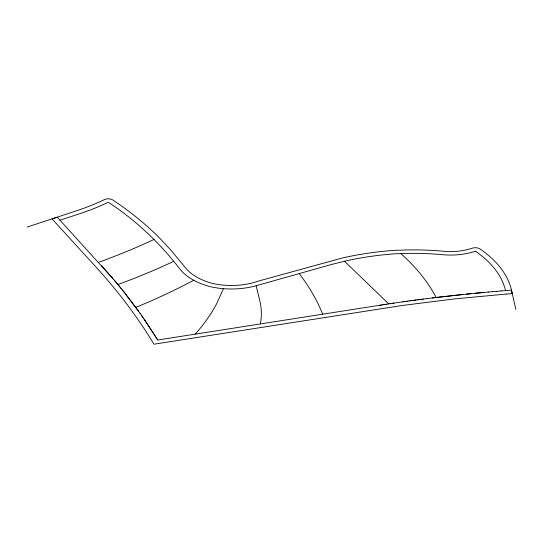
<?xml version="1.0" encoding="UTF-8"?>
<svg xmlns="http://www.w3.org/2000/svg" width="543" height="543" viewBox="0 0 543 543"><rect width="100%" height="100%" fill="white"/><g stroke="black" fill="none" stroke-linecap="round" stroke-linejoin="round"><path stroke-width="0.81" d="M223.451 288.666L216.657 303.734A320.764 185.19 0 0 1 195.202 334.142M27.15 227.055L76.23 210.888A197.978 114.302 0 0 0 104.48 199.593A6.014 3.475 0 0 1 112.869 200A423.988 244.791 0 0 1 159.282 237.712L170.495 249.692L185.638 267.95A54.938 31.718 0 0 0 212.937 283.541A51.619 29.804 0 0 0 258.583 281.03L342.26 258.006A214.275 123.709 0 0 1 393.268 250.418A45.951 26.526 0 0 1 399.614 250.201L400.456 250.167A185.441 107.066 0 0 1 443.651 251.273A43.06 24.863 0 0 0 472.342 248.185A6.014 3.475 0 0 1 479.978 248.945A138.804 80.133 0 0 1 511.479 290.166L515.85 309.395M60.022 220.22L79.21 213.901A203.992 117.777 0 0 0 108.315 202.267C135.96 220.295 160.11 243.271 180.181 269.403A60.952 35.186 0 0 0 210.623 286.752A57.633 33.272 0 0 0 256.16 285.747L330.843 264.665L344.466 261.237A208.261 120.241 0 0 1 394.042 253.859A39.931 23.057 0 0 1 399.811 253.676L400.89 253.629A179.428 103.591 0 0 1 442.681 254.701A49.074 28.331 0 0 0 475.383 251.185A132.791 76.665 0 0 1 505.513 290.62L501.155 290.96M379.652 305.275L380.399 305.152M141.356 315.103L157.742 340.006L379.788 305.254M381.471 304.99L385.184 304.419M380.256 305.18L381.607 304.969M385.102 304.433L385.781 304.324M382.801 304.786L383.399 304.691M386.311 304.25L393.899 303.116M385.706 304.338L386.378 304.236M389.962 303.7L390.56 303.605M392.127 303.374L402.322 301.901M402.268 301.908L405.73 301.419M407.426 301.182L403.944 301.67M407.298 301.202L409.13 300.951M410.651 300.741L412.544 300.483M408.974 300.971L410.841 300.713M414.01 300.286L417.377 299.838M412.334 300.517L415.958 300.028M418.477 299.695L419.861 299.512M417.214 299.858L418.619 299.675M422.257 299.207L423.588 299.03M420.995 299.369L422.345 299.193M419.739 299.532L421.103 299.356M423.52 299.044L427.321 298.562M427.307 298.562L433.626 297.781M432.303 297.944L434.895 297.625M434.794 297.639L471.31 293.634M436.036 297.489L462.779 294.496M466.396 294.123L484.118 292.419M475.071 293.268L488.395 292.039M488.103 292.066L492.671 291.666M492.447 291.686L496.947 291.306M496.804 291.32L501.23 290.96M506.225 294.068L454.511 298.908L402.064 305.512L153.927 344.201C137.141 316.291 117.281 290.288 95.31 266.267L51.985 218.877L57.307 217.254L113.745 279.523M505.601 290.614L511.452 290.159L512.259 293.6L506.32 294.062M388.734 303.883L344.466 261.237M101.663 265.778L112.734 278.335M113.711 279.482L121.428 288.781M114.688 280.636L124.849 293.05M122.304 289.86L138.737 311.424M125.63 294.034L140.182 313.447M139.958 313.121L143.033 317.499M144.126 319.067L156.947 338.71M157.402 339.45L157.742 340.006M256.16 285.747L259.812 300.802A160.755 92.812 0 0 1 260.375 323.94M400.89 253.629A300.883 173.712 0 0 1 436.158 297.476M193.736 280.256A578.811 334.176 0 0 1 135.804 307.392M173.638 261.353A578.811 334.176 0 0 1 117.946 284.532M299.207 273.631A385.618 222.63 0 0 1 322.671 314.193M154.069 239.443A578.811 334.176 0 0 1 98.548 262.371"/></g></svg>
